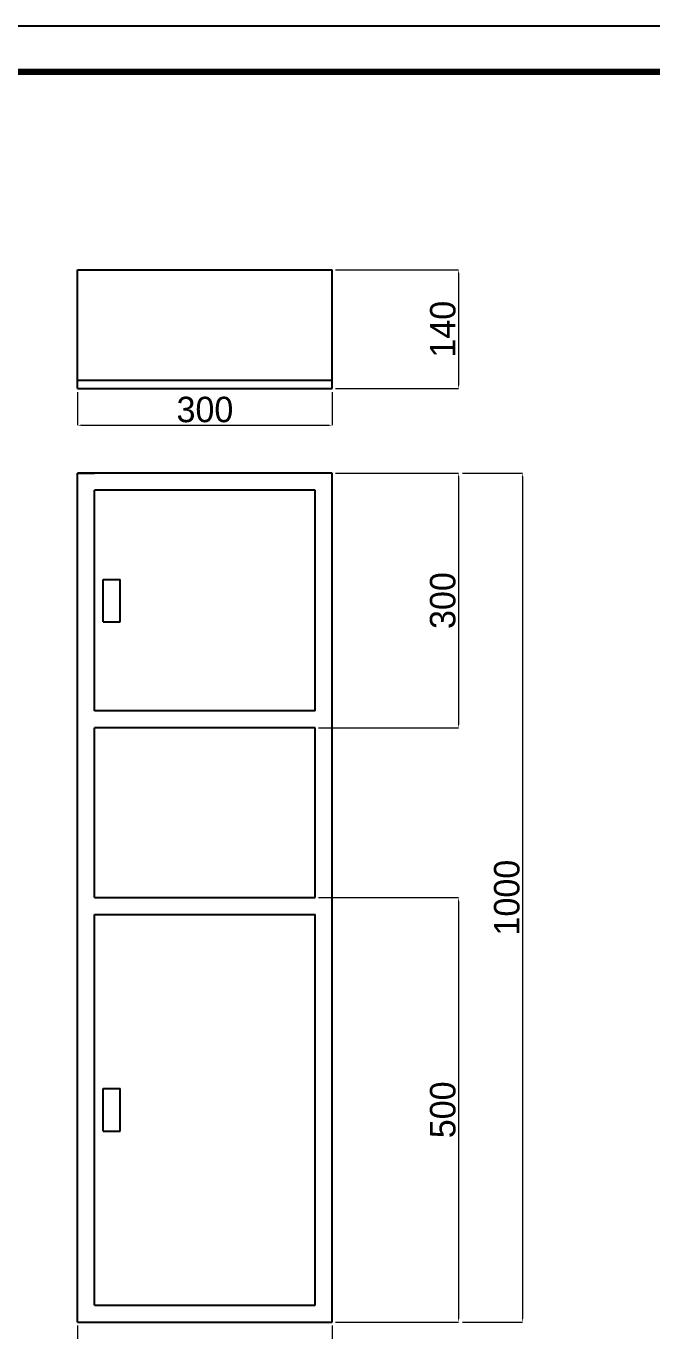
# Model space of a CAD drawing. Extents: x 16296660632 to 16296680635, y -37409619871 to -37409615679.
# Drawn here: x 16296679051 to 16296679788, y -37409617216 to -37409615679 of the extents above; entities that cross this region are included whole.
import ezdxf

# ---------------------------------------------------------------- set-up
doc = ezdxf.new("R2010")
doc.units = 0
doc.header["$LTSCALE"] = 10
doc.header["$MEASUREMENT"] = 0
doc.header["$PDMODE"] = 3
doc.header["$PDSIZE"] = -10
doc.layers.get('0').update_dxf_attribs({"linetype": 'CONTINUOUS'})
doc.layers.get('DEFPOINTS').update_dxf_attribs({"linetype": 'CONTINUOUS'})
doc.styles.add('Daelim Dimension', font='\x7f\x7f\x7f\x7f.TTF')
doc.dimstyles.new('DEFAULT', dxfattribs={"dimscale": 2, "dimtxt": 2, "dimasz": 2, "dimexe": 0, "dimexo": 2, "dimgap": 1, "dimtad": 1, "dimdec": 1, "dimzin": 9, "dimdsep": 46, "dimtxsty": 'Daelim Dimension', "dimcen": 0.5, "dimclrd": 252, "dimclre": 252, "dimclrt": 3, "dimadec": 1, "dimazin": 0, "dimtfac": 1, "dimtdec": 1, "dimtix": 1, "dimtmove": 0, "dimatfit": 3, "dimfxl": 0, "dimtolj": 1, "dimtzin": 1, "dimlwd": 9, "dimlwe": 9, "dimarcsym": 0})

# ---------------------------------------------------------------- blocks, each defined once
blk = doc.blocks.new('*D0')
at = {"color": 5, "lineweight": 9}
for p, q in [((16296679415.41532, -37409616205.33696), (16296679560.18188, -37409616205.33696)), ((16296679560.18188, -37409616209.33696), (16296679560.18188, -37409616501.33696)), ((16296679395.41532, -37409616505.33696), (16296679560.18188, -37409616505.33696))]:
    blk.add_line(p, q, dxfattribs=at)
at = {"color": 5}
for points in [[(16296679559.51522, -37409616209.33696), (16296679560.84855, -37409616209.33696), (16296679560.18188, -37409616205.33696)], [(16296679559.51522, -37409616501.33696), (16296679560.84855, -37409616501.33696), (16296679560.18188, -37409616505.33696)]]:
    blk.add_solid(points, dxfattribs=at)
at = {"layer": 'DEFPOINTS', "color": 0}
for p in [(16296679411.41532, -37409616205.33696), (16296679391.41532, -37409616505.33696), (16296679560.18188, -37409616505.33696)]:
    blk.add_point(p, dxfattribs=at)
at = {"color": 7, "insert": (16296679541.82996, -37409616355.33696), "char_height": 30, "attachment_point": 5, "rotation": 90, "style": 'Daelim Dimension'}
blk.add_mtext('\\A1;300', dxfattribs=at)
blk = doc.blocks.new('*D1')
at = {"color": 5, "lineweight": 9}
for p, q in [((16296679395.41532, -37409616705.33696), (16296679560.18188, -37409616705.33696)), ((16296679560.18188, -37409616709.33696), (16296679560.18188, -37409617201.33696)), ((16296679415.41532, -37409617205.33696), (16296679560.18188, -37409617205.33696))]:
    blk.add_line(p, q, dxfattribs=at)
at = {"color": 5}
for points in [[(16296679559.51522, -37409616709.33696), (16296679560.84855, -37409616709.33696), (16296679560.18188, -37409616705.33696)], [(16296679559.51522, -37409617201.33696), (16296679560.84855, -37409617201.33696), (16296679560.18188, -37409617205.33696)]]:
    blk.add_solid(points, dxfattribs=at)
at = {"layer": 'DEFPOINTS', "color": 0}
for p in [(16296679391.41532, -37409616705.33696), (16296679411.41532, -37409617205.33696), (16296679560.18188, -37409617205.33696)]:
    blk.add_point(p, dxfattribs=at)
at = {"color": 7, "insert": (16296679541.89433, -37409616955.33696), "char_height": 30, "attachment_point": 5, "rotation": 90, "style": 'Daelim Dimension'}
blk.add_mtext('\\A1;500', dxfattribs=at)
blk = doc.blocks.new('*D2')
at = {"color": 5, "lineweight": 9}
for p, q in [((16296679565.18188, -37409616205.33696), (16296679635.5736, -37409616205.33696)), ((16296679635.5736, -37409616209.33696), (16296679635.5736, -37409617201.33696)), ((16296679565.18188, -37409617205.33696), (16296679635.5736, -37409617205.33696))]:
    blk.add_line(p, q, dxfattribs=at)
at = {"color": 5}
for points in [[(16296679634.90693, -37409616209.33696), (16296679636.24026, -37409616209.33696), (16296679635.5736, -37409616205.33696)], [(16296679634.90693, -37409617201.33696), (16296679636.24026, -37409617201.33696), (16296679635.5736, -37409617205.33696)]]:
    blk.add_solid(points, dxfattribs=at)
at = {"layer": 'DEFPOINTS', "color": 0}
for p in [(16296679561.18188, -37409616205.33696), (16296679561.18188, -37409617205.33696), (16296679635.5736, -37409617205.33696)]:
    blk.add_point(p, dxfattribs=at)
at = {"color": 7, "insert": (16296679617.35043, -37409616705.33696), "char_height": 30, "attachment_point": 5, "rotation": 90, "style": 'Daelim Dimension'}
blk.add_mtext('\\A1;1000', dxfattribs=at)
blk = doc.blocks.new('*D3')
at = {"color": 5, "lineweight": 9}
for p, q in [((16296679111.4, -37409617209.3), (16296679111.4, -37409617295.5)), ((16296679411.4, -37409617209.3), (16296679411.4, -37409617295.5)), ((16296679115.4, -37409617295.5), (16296679407.4, -37409617295.5))]:
    blk.add_line(p, q, dxfattribs=at)
at = {"color": 5}
for points in [[(16296679115.4, -37409617294.9), (16296679115.4, -37409617296.2), (16296679111.4, -37409617295.5)], [(16296679407.4, -37409617294.9), (16296679407.4, -37409617296.2), (16296679411.4, -37409617295.5)]]:
    blk.add_solid(points, dxfattribs=at)
at = {"layer": 'DEFPOINTS', "color": 0}
for p in [(16296679111.4, -37409617205.3), (16296679411.4, -37409617205.3), (16296679411.4, -37409617295.5)]:
    blk.add_point(p, dxfattribs=at)
at = {"color": 7, "insert": (16296679261.4, -37409617277.2), "char_height": 30, "attachment_point": 5, "style": 'Daelim Dimension'}
blk.add_mtext('\\A1;300', dxfattribs=at)
blk = doc.blocks.new('*D6')
at = {"color": 5, "lineweight": 9}
for p, q in [((16296679111.41532, -37409616109.63858), (16296679111.41532, -37409616148.75412)), ((16296679411.41532, -37409616109.63858), (16296679411.41532, -37409616148.75412)), ((16296679115.41532, -37409616148.75412), (16296679407.41532, -37409616148.75412))]:
    blk.add_line(p, q, dxfattribs=at)
at = {"color": 5}
for points in [[(16296679115.41532, -37409616148.08746), (16296679115.41532, -37409616149.42078), (16296679111.41532, -37409616148.75412)], [(16296679407.41532, -37409616148.08746), (16296679407.41532, -37409616149.42078), (16296679411.41532, -37409616148.75412)]]:
    blk.add_solid(points, dxfattribs=at)
at = {"layer": 'DEFPOINTS', "color": 0}
for p in [(16296679111.41532, -37409616105.63858), (16296679411.41532, -37409616105.63858), (16296679411.41532, -37409616148.75412)]:
    blk.add_point(p, dxfattribs=at)
at = {"color": 7, "insert": (16296679261.41532, -37409616130.40219), "char_height": 30, "attachment_point": 5, "style": 'Daelim Dimension'}
blk.add_mtext('\\A1;300', dxfattribs=at)
blk = doc.blocks.new('*D7')
at = {"color": 5, "lineweight": 9}
for p, q in [((16296679415.41532, -37409615965.63858), (16296679560.18188, -37409615965.63858)), ((16296679560.18188, -37409615969.63858), (16296679560.18188, -37409616101.63858)), ((16296679415.41532, -37409616105.63858), (16296679560.18188, -37409616105.63858))]:
    blk.add_line(p, q, dxfattribs=at)
at = {"color": 5}
for points in [[(16296679559.51522, -37409615969.63858), (16296679560.84855, -37409615969.63858), (16296679560.18188, -37409615965.63858)], [(16296679559.51522, -37409616101.63858), (16296679560.84855, -37409616101.63858), (16296679560.18188, -37409616105.63858)]]:
    blk.add_solid(points, dxfattribs=at)
at = {"layer": 'DEFPOINTS', "color": 0}
for p in [(16296679411.41532, -37409615965.63858), (16296679411.41532, -37409616105.63858), (16296679560.18188, -37409616105.63858)]:
    blk.add_point(p, dxfattribs=at)
at = {"color": 7, "insert": (16296679541.95871, -37409616035.63858), "char_height": 30, "attachment_point": 5, "rotation": 90, "style": 'Daelim Dimension'}
blk.add_mtext('\\A1;140', dxfattribs=at)

msp = doc.modelspace()

# ---------------------------------------------------------------- linework, layer by layer
for p, q in [((16296679111.41532, -37409615965.63858), (16296679411.41532, -37409615965.63858)), ((16296679111.41532, -37409616105.63858), (16296679111.41532, -37409615965.63858)), ((16296679411.41532, -37409616105.63858), (16296679411.41532, -37409615965.63858)), ((16296679111.41532, -37409616095.63858), (16296679411.41532, -37409616095.63858)), ((16296679111.41532, -37409616105.63858), (16296679411.41532, -37409616105.63858)), ((16296679411.41532, -37409616205.33696), (16296679111.41532, -37409616205.33696)), ((16296679111.41532, -37409617205.33696), (16296679111.41532, -37409616205.33696)), ((16296679111.41532, -37409616205.33696), (16296679131.41532, -37409616205.33696)), ((16296679411.41532, -37409617205.33696), (16296679411.41532, -37409616205.33696)), ((16296679391.41532, -37409616225.33696), (16296679131.41532, -37409616225.33696)), ((16296679131.41532, -37409616485.33696), (16296679131.41532, -37409616225.33696)), ((16296679391.41532, -37409616485.33696), (16296679391.41532, -37409616225.33696)), ((16296679141.41532, -37409616380.33696), (16296679141.41532, -37409616330.33696)), ((16296679141.41532, -37409616330.33696), (16296679161.41532, -37409616330.33696)), ((16296679161.41532, -37409616380.33696), (16296679161.41532, -37409616330.33696)), ((16296679141.41532, -37409616380.33696), (16296679161.41532, -37409616380.33696)), ((16296679391.41532, -37409616485.33696), (16296679131.41532, -37409616485.33696)), ((16296679391.41532, -37409616505.33696), (16296679131.41532, -37409616505.33696)), ((16296679131.41532, -37409616705.33696), (16296679131.41532, -37409616505.33696)), ((16296679391.41532, -37409616705.33696), (16296679391.41532, -37409616505.33696)), ((16296679131.41532, -37409616705.33696), (16296679391.41532, -37409616705.33696)), ((16296679131.41532, -37409616725.33696), (16296679391.41532, -37409616725.33696)), ((16296679131.41532, -37409617185.33696), (16296679131.41532, -37409616725.33696)), ((16296679391.41532, -37409617185.33696), (16296679391.41532, -37409616725.33696)), ((16296679141.41532, -37409616980.33696), (16296679141.41532, -37409616930.33696)), ((16296679141.41532, -37409616930.33696), (16296679161.41532, -37409616930.33696)), ((16296679161.41532, -37409616980.33696), (16296679161.41532, -37409616930.33696)), ((16296679141.41532, -37409616980.33696), (16296679161.41532, -37409616980.33696)), ((16296679131.41532, -37409617185.33696), (16296679391.41532, -37409617185.33696)), ((16296679111.41532, -37409617205.33696), (16296679411.41532, -37409617205.33696))]:
    msp.add_line(p, q)
at = {"ltscale": 0.5}
msp.add_lwpolyline([(16296677466.34452, -37409618000.16034), (16296680634.89174, -37409618000.16034), (16296680634.89174, -37409615678.50598), (16296677466.34452, -37409615678.50598)], close=True, dxfattribs=at)
at = {"color": 5, "linetype": 'ByBlock', "lineweight": 200, "const_width": 7.3008}
msp.add_lwpolyline([(16296677517.29532, -37409617900.74922), (16296680583.63132, -37409617900.74922), (16296680583.63132, -37409615732.41158), (16296677517.29532, -37409615732.41158)], close=True, dxfattribs=at)

# ---------------------------------------------------------------- dimensions: what is measured, and where the dimension line sits
at = {"color": 5}
for base, p1, p2, picture, middle in [((16296679560.18188, -37409616105.63858), (16296679411.41532, -37409615965.63858), (16296679411.41532, -37409616105.63858), '*D7', (16296679541.95871, -37409616035.63858)), ((16296679560.18188, -37409616505.33696), (16296679411.41532, -37409616205.33696), (16296679391.41532, -37409616505.33696), '*D0', (16296679541.82996, -37409616355.33696)), ((16296679635.5736, -37409617205.33696), (16296679561.18188, -37409616205.33696), (16296679561.18188, -37409617205.33696), '*D2', (16296679617.35043, -37409616705.33696)), ((16296679560.18188, -37409617205.33696), (16296679391.41532, -37409616705.33696), (16296679411.41532, -37409617205.33696), '*D1', (16296679541.89433, -37409616955.33696))]:
    dim = msp.add_linear_dim(base=base, p1=p1, p2=p2, angle=90, dimstyle='DEFAULT', override={"dimtxt": 15, "dimclrd": 5, "dimclre": 5, "dimclrt": 7}, dxfattribs=at)
    dim.commit()
    dim.dimension.update_dxf_attribs({"geometry": picture, "text_midpoint": middle})
for base, p1, p2, picture, middle in [((16296679411.41532, -37409616148.75412), (16296679111.41532, -37409616105.63858), (16296679411.41532, -37409616105.63858), '*D6', (16296679261.41532, -37409616130.40219)), ((16296679411.41532, -37409617295.52216), (16296679111.41532, -37409617205.33696), (16296679411.41532, -37409617205.33696), '*D3', (16296679261.41532, -37409617277.17023))]:
    dim = msp.add_linear_dim(base=base, p1=p1, p2=p2, dimstyle='DEFAULT', override={"dimtxt": 15, "dimclrd": 5, "dimclre": 5, "dimclrt": 7}, dxfattribs=at)
    dim.commit()
    dim.dimension.update_dxf_attribs({"geometry": picture, "text_midpoint": middle})

doc.saveas('drawing.dxf')
